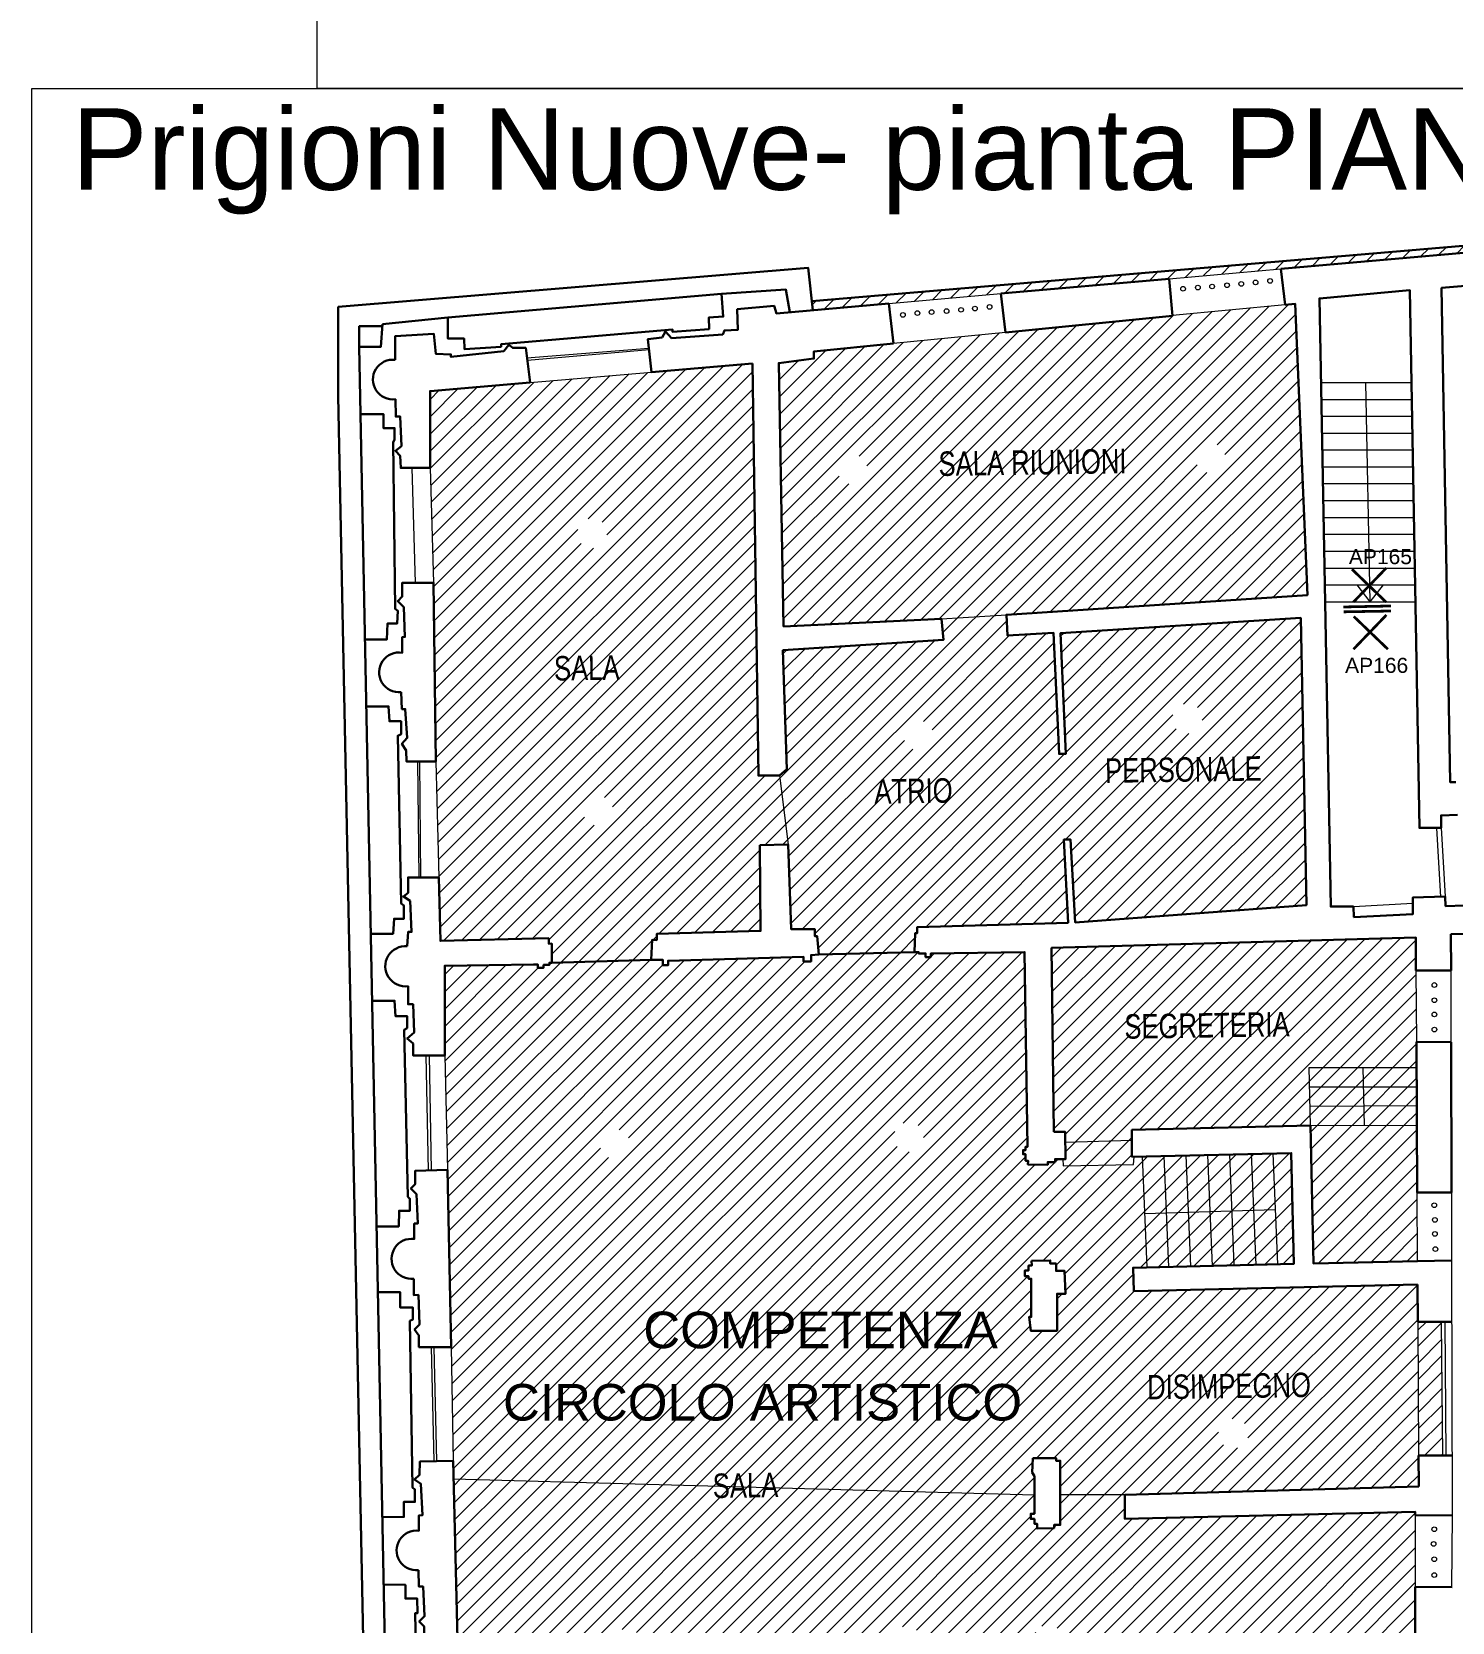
# Model space of a CAD drawing. Header units: millimetres. Extents: x 195 to 76808, y -2861 to 4318.
# Drawn here: x 17641 to 18773, y -1114 to 154 of the extents above; entities that cross this region are included whole.
import ezdxf
from ezdxf.enums import TextEntityAlignment as Align

# ---------------------------------------------------------------- set-up
doc = ezdxf.new("R2010")
doc.units = ezdxf.units.MM
for name, color, linetype, lineweight in [('_sottile', 253, 'Continuous', 5), ('LAMPADINE', 30, 'Continuous', 30), ('muri', 7, 'Continuous', 9)]:
    doc.layers.add(name, color=color, linetype=linetype, lineweight=lineweight)
doc.styles.add('ducale_200', font='arial.ttf', dxfattribs={"height": 1})
doc.styles.get("Standard").update_dxf_attribs({"font": 'arial.ttf'})
pattern_1 = [(45, (80060.884, -19558.338), (-6.9156472, 6.9156472), [])]
pattern_2 = [(45, (-44129.952, -19082.304), (-6.5698648, 6.5698648), [])]

# ---------------------------------------------------------------- blocks, each defined once
blk = doc.blocks.new('re')
at = {"const_width": 0.3}
for points in [[(51.55, 419.05), (51.66, 413.81)], [(55.72, 418.12), (52.08, 414.34)], [(52.09, 417.95), (55.87, 414.31)]]:
    blk.add_lwpolyline(points, dxfattribs=at)

msp = doc.modelspace()

# ---------------------------------------------------------------- hatches: boundary and pattern name
at = {"layer": '_sottile'}
h = msp.add_hatch(dxfattribs=at)
h.set_pattern_fill('ANSI31', color=256, scale=74.329535, style=0)
h.set_pattern_definition(pattern_2)
h.paths.add_polyline_path([(19284.9, 21.2), (19374.5, 28.5), (19533.1, 41.2), (19625, 48), (19773, 59.5), (19875.5, 68.1), (19990.7, 74.9), (19990.2, 82.4), (19895.8, 78), (18262.8, -60.6), (18263.6, -67.9), (18324.2, -62.6), (18413.6, -54.7), (18547.7, -42.8), (18636.9, -34.9), (18794.7, -21), (18884.6, -13.1), (19027.9, -0.4), (19118.2, 6.5), (19118.1, 6.7)])
h = msp.add_hatch(dxfattribs=at)
h.set_pattern_fill('ANSI31', color=256, scale=78.241616, style=0)
h.set_pattern_definition(pattern_1)
h.paths.add_polyline_path([(18215.5, -110.3), (18135.1, -117.2), (18038.4, -125.5), (17958.5, -132.4), (17958.7, -193.6), (17961.3, -285.2), (17963.1, -427.7), (17965.5, -520.2), (17966.8, -570.9), (18053.1, -568.7), (18053.2, -573.1), (18055.5, -573), (18055.6, -588.2), (18134.9, -585.9), (18135.5, -570.1), (18139.2, -570.2), (18139.2, -565.2), (18222.1, -562.8), (18221.5, -494.6), (18244, -493.9), (18237.1, -439), (18220.3, -439)])
h.paths.add_polyline_path([(18075.8, -245.8, -1), (18099.6, -245.8, -1)], flags=16)
h.paths.add_polyline_path([(18104.4, -467.1, -1), (18080.6, -467.1, -1)], flags=16)
h.paths.add_polyline_path([(18648.2, -62.7), (18640.2, -63.5), (18550.6, -72.1), (18550.6, -72.4), (18417.2, -85.6), (18328.1, -94.5), (18264.6, -100.8), (18264.6, -106.5), (18236.6, -110.1), (18240.4, -320.1), (18366.3, -313.9), (18418, -310.9), (18418, -310.7), (18658, -295.1)])
h.paths.add_polyline_path([(18283.4, -194.8, -1), (18307.1, -194.8, -1)], flags=16)
h.paths.add_polyline_path([(18568.8, -185.8, -1), (18592.6, -185.8, -1)], flags=16)
h.paths.add_polyline_path([(18455.6, -325.3), (18419, -327.4), (18418, -310.9), (18366.3, -313.9), (18368, -330.7), (18239.9, -339), (18243.1, -433.9), (18237.1, -439), (18244, -493.9), (18246.5, -561.6), (18265.4, -561.6), (18265.4, -567.1), (18267.2, -567.1), (18268.4, -581.7), (18344.9, -579.8), (18345.2, -564.7), (18346.8, -564.7), (18346.8, -560), (18467.2, -556.4), (18463.9, -490.1), (18469.1, -489.9), (18473, -556.1), (18657.2, -542.3), (18652.7, -313.3), (18461.1, -325.5), (18465.4, -421.7), (18460.1, -421.7)])
h.paths.add_polyline_path([(18359.7, -406.9, -1), (18336, -406.9, -1)], flags=16)
h.paths.add_polyline_path([(18574.2, -393.6, -1), (18550.4, -393.6, -1)], flags=16)
h.paths.add_polyline_path([(18052, -368.3), (18115.3, -367.3), (18114.9, -338.1), (18051.5, -339)], flags=24)
h.paths.add_polyline_path([(18348.9, -205.2), (18529.3, -202.5), (18528.8, -173.3), (18348.5, -176)], flags=24)
h.paths.add_polyline_path([(18491.2, -449.8), (18627.7, -447.8), (18627.2, -418.5), (18490.7, -420.6)], flags=24)
h.paths.add_polyline_path([(18307.6, -466.4), (18380.7, -465.3), (18380.3, -436), (18307.2, -437.2)], flags=24)
h = msp.add_hatch(dxfattribs=at)
h.set_pattern_fill('ANSI31', color=256, scale=78.241616, style=0)
h.set_pattern_definition(pattern_1)
h.paths.add_polyline_path([(18745.3, -717.8), (18660.4, -718.1), (18663, -828.1), (18745.8, -826.2), (18745.5, -771.5)], flags=17)
h.paths.add_polyline_path([(18659.4, -671.9), (18745, -671.9), (18744.9, -651.4), (18744.6, -594.4), (18744.4, -568), (18454.1, -576.4), (18455.8, -723.2), (18464.9, -723), (18465, -731.4), (18518.1, -729.8), (18518.1, -721.5), (18660.4, -718.1)])
h.paths.add_polyline_path([(18702.9, -702.4), (18660, -702.6), (18660.4, -718.1), (18703.3, -717.9)], flags=17)
h.paths.add_polyline_path([(18702.6, -687.2), (18659.7, -687.2), (18660, -702.6), (18702.9, -702.4)], flags=17)
h.paths.add_polyline_path([(18702.2, -671.9), (18659.4, -671.9), (18659.7, -687.2), (18702.6, -687.2)], flags=16)
h.paths.add_polyline_path([(18745, -671.9), (18702.2, -671.9), (18702.6, -687.2), (18745.1, -687.1)], flags=17)
h.paths.add_polyline_path([(18745.1, -687.1), (18702.6, -687.2), (18702.9, -702.4), (18745.2, -702.1)], flags=17)
h.paths.add_polyline_path([(18745.2, -702.1), (18702.9, -702.4), (18703.3, -717.9), (18745.3, -717.8)], flags=17)
h.paths.add_polyline_path([(18645.2, -740), (18630.6, -740.3), (18634.2, -828.6), (18647.3, -828.3)], flags=17)
h.paths.add_polyline_path([(18630.6, -740.3), (18613.2, -740.7), (18615.1, -785.4), (18632.4, -784.9)], flags=17)
h.paths.add_polyline_path([(18632.4, -784.9), (18615.1, -785.4), (18616.8, -829.1), (18634.2, -828.6)], flags=17)
h.paths.add_polyline_path([(18615.1, -785.4), (18597.7, -786), (18599.5, -829.5), (18616.8, -829.1)], flags=17)
h.paths.add_polyline_path([(18613.2, -740.7), (18595.9, -741.1), (18597.7, -786), (18615.1, -785.4)], flags=17)
h.paths.add_polyline_path([(18595.9, -741.1), (18578.5, -741.6), (18580.3, -786.5), (18597.7, -786)], flags=17)
h.paths.add_polyline_path([(18597.7, -786), (18580.3, -786.5), (18582.1, -829.9), (18599.5, -829.5)], flags=17)
h.paths.add_polyline_path([(18580.3, -786.5), (18563, -787), (18564.7, -830.3), (18582.1, -829.9)], flags=17)
h.paths.add_polyline_path([(18578.5, -741.6), (18561.1, -742), (18563, -787), (18580.3, -786.5)], flags=17)
h.paths.add_polyline_path([(18561.1, -742), (18543.7, -742.4), (18545.6, -787.6), (18563, -787)], flags=17)
h.paths.add_polyline_path([(18563, -787), (18545.6, -787.6), (18547.4, -830.7), (18564.7, -830.3)], flags=17)
h.paths.add_polyline_path([(18545.6, -787.6), (18528.2, -788.1), (18530, -831.1), (18547.4, -830.7)], flags=17)
h.paths.add_polyline_path([(18543.7, -742.4), (18526.4, -742.8), (18528.2, -788.1), (18545.6, -787.6)], flags=17)
h.paths.add_polyline_path([(18519.8, -743), (18518.1, -743), (18518.1, -729.8), (18465, -731.4), (18465.2, -744.8), (18463, -744.8), (18463.2, -750.2), (18519.5, -749.1)], flags=17)
h.paths.add_polyline_path([(18526.4, -742.8), (18519.8, -743), (18519.5, -749.1), (18463.2, -750.2), (18463, -744.8), (18456.8, -744.8), (18456.8, -747.2), (18451, -747.2), (18451, -749.3), (18435.2, -749.1), (18435.3, -746.2), (18433.3, -746.2), (18433.3, -740.9), (18431.4, -740.9), (18431.4, -737.6), (18433.3, -737.6), (18433.3, -735), (18435, -735), (18432.6, -579.8), (18357.7, -581), (18357.7, -583.7), (18353.6, -583.7), (18353.6, -580.8), (18348, -580.8), (18348, -579.8), (18344.9, -579.8), (18268.4, -581.7), (18262.3, -582.2), (18262.3, -587.2), (18256.2, -587.2), (18256.2, -583.5), (18148.3, -586.6), (18148.3, -590.2), (18144, -590.2), (18144, -585.9), (18139.2, -585.9), (18134.9, -585.9), (18055.6, -588.2), (18053.7, -588.2), (18053.7, -590), (18049.1, -590), (18049.1, -592.2), (18044.5, -592.2), (18044.5, -589.7), (18041.1, -589.7), (17970.2, -590.7), (17970.2, -662.2), (17972.3, -753.5), (17975.4, -894.7), (17976.9, -985.5), (17977.3, -999.7), (18440.4, -1012.6), (18440.4, -997.7), (18438.7, -994.7), (18439.1, -983.3), (18457.7, -983.3), (18457.7, -985.4), (18461, -985.4), (18461, -1012.5), (18512.6, -1012.5), (18746.8, -1006), (18746.7, -981.2), (18746.1, -874.5), (18745.9, -844.9), (18519.6, -850.2), (18519.1, -831.4), (18530, -831.1)])
h.paths.add_polyline_path([(18328.3, -727.2, -1), (18352, -727.2, -1)], flags=16)
h.paths.add_polyline_path([(18093.9, -732.8, -1), (18117.7, -732.8, -1)], flags=16)
h.paths.add_polyline_path([(18432.8, -833.6), (18435.7, -833.6), (18435.7, -829.8), (18438.2, -829.8), (18438.1, -826), (18453, -825.6), (18453, -828.1), (18457.7, -828.1), (18457.7, -834), (18464.4, -834), (18465.3, -852.2), (18458.5, -852.2), (18458.5, -881.7), (18437.4, -881.7), (18436.1, -870.7), (18437.8, -870.7), (18437.8, -840.3), (18435.7, -840.3), (18435.7, -838.2), (18432.8, -838.2)], flags=16)
h.paths.add_polyline_path([(18611, -963.7, -1), (18587.2, -963.7, -1)], flags=16)
h.paths.add_polyline_path([(18171.6, -1020.2), (18235, -1019.3), (18234.5, -990), (18171.2, -991)], flags=9)
h.paths.add_polyline_path([(18525.1, -941.4), (18666.5, -939.3), (18666, -910), (18524.7, -912.2)], flags=24)
h.paths.add_polyline_path([(17988, -960.6), (18459.2, -960.6), (18459.2, -916.9), (17988, -916.9)], flags=24)
h.paths.add_polyline_path([(18081.2, -902.9), (18377.5, -902.9), (18377.5, -859.2), (18081.2, -859.2)], flags=24)
h.paths.add_polyline_path([(18505, -653.9), (18651.3, -651.7), (18650.8, -622.4), (18504.6, -624.6)], flags=24)
h = msp.add_hatch(dxfattribs=at)
h.set_pattern_fill('ANSI31', color=256, scale=74.329535, style=0)
h.set_pattern_definition(pattern_2)
h.paths.add_polyline_path([(18746.7, -981.2), (18765.7, -981.2), (18764.8, -874.5), (18746.1, -874.5)])
h = msp.add_hatch(dxfattribs=at)
h.set_pattern_fill('ANSI31', color=256, scale=78.241616, style=0)
h.set_pattern_definition(pattern_1)
h.paths.add_polyline_path([(18489.1, -1226.1), (18463.9, -1225.6), (18464.7, -1287.6), (18495.9, -1288.1), (18496, -1265), (18489.4, -1264.9)])
h.paths.add_polyline_path([(18508.8, -1227.8), (18513.7, -1227.8), (18513.7, -1226.5), (18489.1, -1226.1), (18489.4, -1264.9), (18496, -1265), (18496.2, -1241.8), (18514.4, -1241.9), (18508.7, -1238.2)], flags=17)
h.paths.add_polyline_path([(18513.9, -1210.5), (18488.9, -1210.4), (18489.1, -1226.1), (18513.7, -1226.5), (18513.7, -1225.5)], flags=17)
h.paths.add_polyline_path([(18514, -1195.4), (18488.8, -1195), (18488.9, -1210.4), (18513.9, -1210.5)], flags=17)
h.paths.add_polyline_path([(18488.8, -1195), (18463.6, -1194.7), (18463.8, -1210.2), (18488.9, -1210.4)], flags=17)
h.paths.add_polyline_path([(18488.9, -1210.4), (18463.8, -1210.2), (18463.9, -1225.6), (18489.1, -1226.1)], flags=17)
h.paths.add_polyline_path([(18509.2, -1241.9), (18496.2, -1241.8), (18496, -1265), (18509.1, -1265.2)], flags=17)
h.paths.add_polyline_path([(18521.4, -1241.9), (18514.4, -1241.9), (18509.2, -1241.9), (18509.1, -1265.2), (18521.2, -1265.3)], flags=17)
h.paths.add_polyline_path([(18533.9, -1241.9), (18521.4, -1241.9), (18521.2, -1265.3), (18533.7, -1265.5)], flags=17)
h.paths.add_polyline_path([(18546.2, -1241.9), (18533.9, -1241.9), (18533.7, -1265.5), (18546, -1265.7)], flags=17)
h.paths.add_polyline_path([(18558.8, -1241.8), (18546.2, -1241.9), (18546, -1265.7), (18558.7, -1265.8)], flags=17)
h.paths.add_polyline_path([(18571.3, -1241.8), (18558.8, -1241.8), (18558.5, -1289), (18562.7, -1289.1), (18571.1, -1273.5)])
h.paths.add_polyline_path([(18588.1, -1241.8), (18571.3, -1241.8), (18571.1, -1273.5)], flags=17)
h.paths.add_polyline_path([(18558.7, -1265.8), (18546, -1265.7), (18545.8, -1288.8), (18558.5, -1289)], flags=17)
h.paths.add_polyline_path([(18546, -1265.7), (18533.7, -1265.5), (18533.5, -1288.6), (18545.8, -1288.8)], flags=17)
h.paths.add_polyline_path([(18533.7, -1265.5), (18521.2, -1265.3), (18521, -1288.4), (18533.5, -1288.6)], flags=17)
h.paths.add_polyline_path([(18521.2, -1265.3), (18509.1, -1265.2), (18508.9, -1288.3), (18521, -1288.4)], flags=17)
h.paths.add_polyline_path([(18509.1, -1265.2), (18496, -1265), (18495.9, -1288.1), (18508.9, -1288.3)], flags=17)
h.paths.add_polyline_path([(18744, -1227.6), (18693.5, -1227.6), (18693.5, -1253.7), (18744, -1253.7)], flags=17)
h.paths.add_polyline_path([(18441.8, -1129.2), (18439.1, -1129.2), (18439.1, -1125.3), (18441.4, -1125.3), (18441.4, -1120.1), (18442.8, -1120.1), (18442.8, -1117.3), (18457.8, -1117.4), (18457.8, -1118.9), (18462.7, -1118.9), (18463.6, -1194.7), (18514, -1195.4), (18513.7, -1225.5), (18693.5, -1227.6), (18744, -1227.6), (18744, -1085.9), (18744, -1028.8), (18744, -1026.1), (18512.6, -1031.7), (18512.6, -1012.5), (18461, -1012.5), (18461, -1036.5), (18456, -1036.5), (18456, -1039), (18442.5, -1039.4), (18442.5, -1035.6), (18440.4, -1035.6), (18440.4, -1031.8), (18437.4, -1031.8), (18437.4, -1027.6), (18440.4, -1027.6), (18440.4, -1012.6), (17977.3, -999.7), (17980.3, -1127.7), (17981.2, -1219.1), (17982.1, -1279.4), (18057.4, -1279.4), (18060.1, -1279.4), (18060.1, -1277.3), (18064.4, -1277.3), (18064.4, -1279.4), (18069.6, -1279.4), (18069.3, -1281.6), (18072.4, -1281.6), (18148.2, -1282.4), (18151.9, -1282.8), (18152, -1280.4), (18156.1, -1280.7), (18156.1, -1278.1), (18160.9, -1278.3), (18163.2, -1282.4), (18270.5, -1284.3), (18270.5, -1280.9), (18274.2, -1280.9), (18274.2, -1283.9), (18281.3, -1283.9), (18359.8, -1285.9), (18363.2, -1285.9), (18363.3, -1284.3), (18368.6, -1284.4), (18368.6, -1281.2), (18372.4, -1281.2), (18372.4, -1284.5), (18374.5, -1284.5), (18374.5, -1286), (18443.4, -1286.6)])
h.paths.add_polyline_path([(18103.4, -1131.3, -1), (18127.2, -1131.3, -1)], flags=16)
h.paths.add_polyline_path([(18326.4, -1129.4, -1), (18350.2, -1129.4, -1)], flags=16)
h.paths.add_polyline_path([(18614.8, -1173.3, -1), (18591, -1173.3, -1)], flags=16)
h.paths.add_polyline_path([(18242, -1507.4), (18261.5, -1507.6), (18257.1, -1325.6), (18239.2, -1325.6), (18238.1, -1303.6), (18150.8, -1302.1), (18150.8, -1297.3), (18148.2, -1297.3), (18148.2, -1282.4), (18072.4, -1281.6), (18072.4, -1296), (18069.9, -1296), (18069.9, -1301), (17981.5, -1300), (17982.8, -1361), (17985.2, -1453), (17989.2, -1598.8), (17992.2, -1695.3), (17994.7, -1766.6), (18248.2, -1769)])
h.paths.add_polyline_path([(18125.7, -1646.5, -1), (18101.9, -1646.5, -1)], flags=16)
h.paths.add_polyline_path([(18115.5, -1395.1, -1), (18139.3, -1395.1, -1)], flags=16)
h.paths.add_polyline_path([(18649.3, -1376.8), (18653.2, -1376.8), (18653.3, -1373.9), (18656, -1324), (18656.1, -1321), (18651.5, -1321), (18651.6, -1311.7), (18361.9, -1305.9), (18361.9, -1301.1), (18359.8, -1301.1), (18359.8, -1285.9), (18281.3, -1283.9), (18282.4, -1299.2), (18279.8, -1299.2), (18279.8, -1304.4), (18257.1, -1304.4), (18257.1, -1325.6), (18261.5, -1507.6), (18261.5, -1529.9), (18640.8, -1544.7)])
h.paths.add_polyline_path([(18433.7, -1418.2, -1), (18457.5, -1418.2, -1)], flags=16)
h.paths.add_polyline_path([(18731.3, -1572.2), (18727.8, -1571.8), (18727.8, -1570.2), (18724.4, -1570.1), (18724.6, -1548.1), (18734, -1548.2), (18741.5, -1381.1), (18741.5, -1381.1), (18744.1, -1324), (18744.1, -1312), (18739.9, -1312), (18739.9, -1292.3), (18744, -1292.3), (18744, -1253.7), (18693.5, -1253.7), (18588.8, -1253.1), (18571.1, -1285.8), (18693.1, -1288.6), (18692.6, -1308.7), (18690.2, -1308.7), (18690.2, -1312.1), (18673.6, -1312), (18673.6, -1324.2), (18656, -1324), (18653.3, -1373.9), (18670.3, -1374.7), (18662.5, -1546.6), (18668.4, -1546.6), (18667.2, -1567), (18662.5, -1567), (18662.5, -1570.1), (18623.3, -1568.6), (18623, -1576.6), (18610, -1576.6), (18610, -1568), (18519.3, -1564.6), (18518.1, -1583.7), (18513.1, -1583.7), (18513.8, -1563.5), (18461.1, -1561.8), (18460.2, -1589.6), (18454.9, -1589.6), (18454.9, -1561.5), (18262.2, -1553.1), (18267.7, -1770.9), (18304.7, -1774.2), (18367, -1779.8), (18450, -1787.2), (18453.7, -1634.4), (18458.9, -1634.4), (18458.9, -1645.2), (18512.2, -1648.3), (18512.2, -1627.2), (18517.7, -1627.2), (18517.7, -1648.6), (18539.2, -1649.8), (18538.8, -1656.3), (18458.9, -1651.7), (18456.2, -1786.9), (18458.6, -1788.4), (18491.3, -1791.6), (18497.1, -1775.2), (18506.6, -1762.7), (18509.6, -1689.3), (18515.2, -1689.3), (18514.7, -1716.4), (18516.8, -1716.4), (18516.4, -1723.4), (18514.3, -1723.3), (18513.1, -1764.8), (18502.7, -1778.5), (18497.5, -1792.2), (18511.9, -1793.6), (18595.4, -1800.5), (18599.6, -1732.5), (18555.2, -1727.2), (18555.8, -1721.8), (18600.2, -1726.1), (18604.1, -1660.3), (18579.7, -1658.4), (18580, -1652.6), (18604.1, -1653.6), (18605.7, -1636.9), (18620.1, -1637.7), (18616.4, -1696.9), (18634.7, -1698.3), (18635.3, -1706.8), (18616.7, -1706.6), (18610.4, -1802.5), (18670.1, -1808), (18721.6, -1812.6), (18726.4, -1709.8), (18673.1, -1707.3), (18673.1, -1698.9), (18727.7, -1700.4)])
h.paths.add_polyline_path([(18136.7, -1442.8), (18356.1, -1439.5), (18355.6, -1410.2), (18136.3, -1413.6)], flags=9)
h.paths.add_polyline_path([(18573.2, -1373), (18743, -1370.4), (18742.6, -1345.2), (18572.8, -1347.8)], flags=24)
h.paths.add_polyline_path([(18573.2, -1349.6), (18743, -1347), (18742.6, -1321.8), (18572.8, -1324.4)], flags=24)
h.paths.add_polyline_path([(18637.8, -1770.9), (18686.5, -1770.1), (18686.1, -1740.9), (18637.3, -1741.6)], flags=24)
h.paths.add_polyline_path([(18525.3, -1700.5), (18583.8, -1699.6), (18583.4, -1670.4), (18524.9, -1671.3)], flags=24)
h.paths.add_polyline_path([(18458.8, -1751), (18507.5, -1750.2), (18507.1, -1721), (18458.3, -1721.7)], flags=24)
h.paths.add_polyline_path([(18531.3, -1775.1), (18580, -1774.4), (18579.6, -1745.1), (18530.9, -1745.9)], flags=24)
h.paths.add_polyline_path([(18648.9, -1648.8), (18697.6, -1648.1), (18697.2, -1618.8), (18648.4, -1619.6)], flags=24)
h.paths.add_polyline_path([(18295.5, -1672.3), (18402.7, -1670.7), (18402.3, -1641.5), (18295, -1643.1)], flags=24)
h.paths.add_polyline_path([(18171.6, -1020.2), (18235, -1019.3), (18234.5, -990), (18171.2, -991)], flags=9)
h.paths.add_polyline_path([(18577.1, -1141.9), (18625.8, -1141.2), (18625.4, -1111.9), (18576.7, -1112.7)], flags=24)

# ---------------------------------------------------------------- linework, layer by layer
for p, q in [((18038.4, -125.5), (18135.1, -117.2)), ((17958.7, -193.6), (17961.3, -285.2)), ((18708.2, -300.4), (18697.7, -286.9)), ((18708.2, -300.4), (18718.7, -286.9)), ((18760.9, -480.9), (18764.1, -535.7)), ((18764.6, -480.7), (18767.8, -535.5))]:
    msp.add_line(p, q, dxfattribs=at)
for points in [[(18547.7, -42.8), (18636.9, -34.9)], [(18324.2, -62.6), (18413.6, -54.7)], [(18640.2, -63.5), (18550.6, -72.1)], [(18417.2, -85.6), (18328.1, -94.5)], [(18035.8, -105.9), (18132.9, -98.1)], [(18133.1, -99.5), (18036.1, -107.9)], [(18668.8, -125.5), (18741.1, -125.5)], [(18704.3, -125.5), (18707.7, -300.4)], [(18669.1, -139), (18741.3, -139)], [(18669.3, -152.4), (18741.6, -152.4)], [(18669.6, -165.9), (18741.8, -165.9)], [(18669.8, -179.3), (18742.1, -179.3)], [(17943.9, -193.7), (17946.6, -285.2)], [(18670.1, -192.8), (18742.3, -192.8)], [(18670.4, -206.2), (18742.5, -206.2)], [(18670.6, -219.7), (18742.8, -219.7)], [(18670.9, -233.1), (18743, -233.1)], [(18671.1, -246.6), (18743.3, -246.6)], [(18671.4, -260), (18743.5, -260)], [(18671.6, -273.5), (18743.7, -273.5)], [(18671.9, -286.9), (18744, -286.9)], [(18672.1, -300.4), (18744.2, -300.4)], [(17948.4, -427.7), (17949.5, -520.2)], [(17950, -427.7), (17951, -520.2)], [(17963.1, -427.7), (17965.5, -520.2)], [(18694.7, -543.5), (18742.1, -540.7)], [(18744.6, -594.4), (18744.9, -651.4)], [(18772.7, -651.6), (18772.6, -594.4)], [(17955.2, -662.2), (17957, -753.9)], [(17957.7, -662.2), (17959.4, -753.8)], [(17970.2, -662.2), (17972.3, -753.5)], [(18660.4, -718.1), (18659.4, -671.9), (18745, -671.9)], [(18702.2, -671.9), (18703.3, -717.9)], [(18659.7, -687.2), (18745.1, -687.1)], [(18660, -702.6), (18745.2, -702.1)], [(18660.4, -718.1), (18745.3, -717.8)], [(18465, -731.4), (18518.1, -729.8)], [(18463, -744.8), (18463.2, -750.2), (18519.5, -749.1), (18519.8, -743)], [(18526.4, -742.8), (18530, -831.1)], [(18543.7, -742.4), (18547.4, -830.7)], [(18561.1, -742), (18564.7, -830.3)], [(18578.5, -741.6), (18582.1, -829.9)], [(18595.9, -741.1), (18599.5, -829.5)], [(18613.2, -740.7), (18616.8, -829.1)], [(18630.6, -740.3), (18634.2, -828.6)], [(18745.8, -826.2), (18745.5, -771.5)], [(18772.9, -771.4), (18773, -825.6)], [(18528.2, -788.1), (18632.4, -784.9)], [(18773, -825.6), (18773.4, -1029)], [(18746.1, -874.5), (18746.7, -981.2)], [(18764.8, -874.5), (18765.7, -981.2)], [(18767.5, -874.5), (18768.5, -981.2)], [(17959.3, -894.7), (17961.5, -985.8)], [(17961.5, -894.7), (17963.6, -985.7)], [(17975.4, -894.7), (17976.9, -985.5)], [(18744, -1028.8), (18744, -1085.9)], [(18773.4, -1029), (18773, -1086.2)]]:
    msp.add_lwpolyline(points, dxfattribs=at)
for centre in [(18558.9, -50.8), (18570.7, -49.8), (18582.1, -49), (18594, -48), (18605.3, -46.9), (18616.7, -45.7), (18628.3, -44.6), (18335.5, -71.7), (18347.1, -70.2), (18358.4, -69.4), (18370.3, -68.6), (18381.9, -67.6), (18393, -66.6), (18404.6, -65.3), (18759.3, -606), (18759.3, -618.2), (18759.3, -629.4), (18759.3, -641.5), (18759.2, -781.6), (18759.7, -793.3), (18759.7, -804.5), (18760.1, -816.6), (18759.2, -1040), (18758.7, -1051.7), (18759.2, -1063.9), (18759.2, -1076.5)]:
    msp.add_circle(centre, 1.87, dxfattribs=at)
at = {"layer": 'muri'}
for p, q in [((18366.3, -313.9), (18418, -310.9)), ((18237.1, -439), (18244, -493.9)), ((17977.3, -999.7), (18440.4, -1012.6)), ((18512.6, -1012.5), (18461, -1012.5))]:
    msp.add_line(p, q, dxfattribs=at)
at = {"layer": 'muri', "linetype": 'ByBlock', "lineweight": 30}
for p, q in [((18344.9, -579.8), (18268.4, -581.7)), ((18134.9, -585.9), (18055.6, -588.2))]:
    msp.add_line(p, q, dxfattribs=at)
at = {"layer": 'muri', "linetype": 'Continuous', "ltscale": 0.1}
for points in [[(17868.5, 4308.8), (23788.5, 4308.8), (23788.5, 108.8), (17868.5, 108.8)], [(17641, 108.8), (21440.5, 108.8), (21440.5, -2297.3), (17641, -2297.3)]]:
    msp.add_lwpolyline(points, close=True, dxfattribs=at)
at = {"layer": 'muri', "linetype": 'ByBlock', "lineweight": 30}
for points in [[(18262.8, -60.6), (19895.8, 78), (19989.6, 82.4)], [(18636.9, -34.9), (18794.7, -21)], [(18044.8, -1795.1), (18045.3, -1824.3), (17938.1, -1825.5), (17923.9, -1815.4), (17919.3, -1685.5), (17915.6, -1644), (17915, -1598.4), (17924.2, -1598.4), (17925.1, -1596.6), (17914.7, -1596.6), (17911.5, -1480.5), (17919.2, -1480.5), (17919.2, -1478.7), (17911.5, -1478.7), (17910.9, -1434.4), (17923.5, -1434.4), (17923.5, -1430.7), (17911.2, -1430.7), (17885.3, -136.4), (17885.3, -65.3), (18259.9, -34.1), (18263.6, -67.9)], [(18636.9, -34.9), (18640.2, -63.5)], [(18413.6, -54.7), (18547.7, -42.8)], [(18547.7, -42.8), (18550.6, -72.4)], [(18796.9, -47.5), (18765, -50.1), (18771.9, -444.3), (18776.3, -444.3)], [(18245.5, -69.5), (18242.2, -51.4), (18191, -54.9), (18192.3, -73), (18180.7, -73.8), (18181, -82.9), (18151.8, -85.1), (18151.8, -83.2), (18015.1, -95.1), (18015.1, -97), (17986.1, -99), (17985.6, -90.5), (17972.7, -90.5), (17972.7, -73.6), (17920.6, -79.1)], [(17972.7, -73.6), (18191, -54.9)], [(18135.1, -117.2), (18132.1, -91), (18143.5, -89.7), (18146.3, -84.9), (18151.1, -90.1), (18191.9, -87.2), (18193.2, -84), (18203.8, -83.6), (18203.5, -67.2), (18232.8, -64.4), (18234.7, -70.5), (18324.2, -62.6)], [(18324.2, -62.6), (18328.1, -94.5)], [(18455.8, -723.2), (18464.9, -723), (18465.2, -744.8), (18456.8, -744.8), (18456.8, -747.2), (18451, -747.2), (18451, -749.3), (18435.2, -749.1), (18435.3, -746.2), (18433.3, -746.2), (18433.3, -740.9), (18431.4, -740.9), (18431.4, -737.6), (18433.3, -737.6), (18433.3, -735), (18435, -735), (18432.6, -579.8), (18357.7, -581), (18357.7, -583.7), (18353.6, -583.7), (18353.6, -580.8), (18348, -580.8), (18348, -579.8), (18344.9, -579.8), (18345.2, -564.7), (18346.8, -564.7), (18346.8, -560), (18467.2, -556.4), (18463.9, -490.1), (18469.1, -489.9), (18473, -556.1), (18657.2, -542.3), (18652.7, -313.3), (18461.1, -325.5), (18465.4, -421.7), (18460.1, -421.7), (18455.6, -325.3), (18419, -327.4), (18418, -310.7), (18658, -295.1), (18648.2, -62.7), (18640.2, -63.5)], [(18413.6, -54.7), (18417.2, -85.6)], [(18777.8, -470.4), (18764.6, -470.7), (18764.6, -480.7), (18747.4, -480.7), (18739.8, -52), (18667.6, -58.5), (18676.7, -543.5), (18694.7, -543.5), (18695.1, -551.9), (18742.1, -549.6), (18742.1, -536.3), (18767.8, -535.5), (18768.2, -543.1), (18783.4, -542.6)], [(18550.6, -72.4), (18417.2, -85.6)], [(17920.6, -79.1), (17919.3, -97.1), (17902, -97.1), (17902, -80.7), (17920.5, -80.7)], [(17930.7, -107.5), (17930.7, -88.7), (17961.6, -86.8), (17963.2, -102.8), (17975.2, -103.1), (17975.2, -105.2), (18017.3, -100.5), (18021.2, -95.4), (18024.5, -98), (18034.8, -98), (18038.4, -125.5)], [(17902, -97.1), (17933.4, -1681.9), (17936.7, -1687.1), (17938.4, -1794.3)], [(18328.1, -94.5), (18264.6, -100.8), (18264.6, -106.5), (18236.6, -110.1), (18240.4, -320.1), (18366.3, -313.9), (18368, -330.7), (18239.9, -339), (18243.1, -433.9), (18237.1, -439), (18220.3, -439), (18215.5, -110.3)], [(18215.5, -110.3), (18135.1, -117.2)], [(17906.6, -330.4), (17924.1, -330.4), (17924.5, -317.8), (17932.2, -317.8), (17932.8, -307.5), (17930.6, -305.9), (17929, -173.2), (17930.3, -171.3), (17930.3, -161.9), (17921.3, -161.9), (17921.3, -150.7), (17903, -150.7)], [(17935.4, -372.5), (17936.1, -386), (17938.8, -386), (17940.4, -409), (17936.1, -413.6), (17939.4, -418.9), (17939.7, -427.7), (17963.1, -427.7), (17961.3, -285.2)], [(17911.3, -565.1), (17929, -565.1), (17929.9, -553.2), (17937.7, -553.2), (17937.7, -542.6), (17935.4, -541), (17932.8, -407.3), (17935.4, -406), (17935.4, -395.7), (17926.1, -395.7), (17925.4, -383.8), (17907.7, -383.8)], [(18221.5, -494.6), (18244, -493.9), (18246.5, -561.6), (18265.4, -561.6), (18265.4, -567.1), (18267.2, -567.1), (18268.4, -581.7), (18262.3, -582.2), (18262.3, -587.2), (18256.2, -587.2), (18256.2, -583.5), (18148.3, -586.6), (18148.3, -590.2), (18144, -590.2), (18144, -585.9), (18139.2, -585.9), (18134.9, -585.9), (18135.5, -570.1), (18139.2, -570.2), (18139.2, -565.2), (18222.1, -562.8), (18221.5, -494.6)], [(17940.4, -575.1), (17941, -563.7), (17943.8, -563.7), (17942.6, -538.9), (17937.3, -535.5), (17941, -532.4), (17941, -520.2), (17965.5, -520.2)], [(18455.8, -723.2), (18454.1, -576.4), (18744.4, -568), (18744.6, -594.4)], [(18784.2, -565.1), (18772.5, -565.5)], [(18772.5, -565.5), (18772.6, -594.4)], [(18744.6, -594.4), (18772.6, -594.4)], [(17915.9, -798.5), (17933.5, -798.5), (17933.8, -786), (17942.5, -786), (17942.5, -776.4), (17940.9, -774.8), (17938, -641.7), (17940.2, -640.4), (17940.2, -630.8), (17930.9, -630.8), (17930.3, -618.5), (17912.3, -618.5)], [(18744.9, -651.4), (18772.7, -651.6)], [(18744.9, -651.4), (18745.5, -771.5)], [(18772.7, -651.6), (18772.9, -771.4)], [(18745.8, -826.2), (18663, -828.1), (18660.4, -718.1), (18518.1, -721.5), (18518.1, -743), (18645.2, -740), (18647.3, -828.3), (18519.1, -831.4), (18519.6, -850.2), (18745.9, -844.9)], [(17945.6, -840.2), (17945.6, -853.4), (17949.3, -853.1), (17950.2, -876.7), (17946.2, -880.7), (17949.7, -885.4), (17949.7, -894.7), (17975.4, -894.7), (17972.3, -753.5)], [(18745.5, -771.5), (18772.9, -771.4)], [(18745.8, -826.2), (18773, -825.6)], [(18745.9, -844.9), (18746.1, -874.5)], [(17920.5, -1030.3), (17937.7, -1030.1), (17937.5, -1018.2), (17946.4, -1018.2), (17946.4, -1008.2), (17944.4, -1006.6), (17942.5, -873.8), (17944.8, -872.6), (17944.8, -863.2), (17934.8, -863.2), (17934.8, -851), (17916.9, -851)], [(18746.1, -874.5), (18773.1, -874.5)], [(17949.3, -1072.5), (17949.6, -1085.7), (17953, -1085.7), (17954.2, -1109.3), (17949.9, -1113.6), (17953.9, -1117.6), (17953.9, -1127.7), (17980.3, -1127.7), (17976.9, -985.5)], [(18439.1, -983.3), (18438.7, -994.7), (18440.4, -997.7), (18440.4, -1027.6), (18437.4, -1027.6), (18437.4, -1031.8), (18440.4, -1031.8), (18440.4, -1035.6), (18442.5, -1035.6), (18442.5, -1039.4), (18456, -1039), (18456, -1036.5), (18461, -1036.5), (18461, -985.4), (18457.7, -985.4), (18457.7, -983.3), (18439.1, -983.3)], [(18746.7, -981.2), (18773.3, -981.1)], [(18746.8, -1006), (18746.7, -981.2)], [(18746.8, -1006), (18512.6, -1012.5), (18512.6, -1031.7), (18744, -1026.1), (18744, -1028.8)], [(18744, -1028.8), (18773.4, -1029)], [(17925.1, -1264.3), (17942.5, -1264.3), (17942.8, -1252.1), (17950.8, -1252.3), (17950.5, -1242.8), (17949.2, -1240.8), (17946.7, -1106.9), (17948.6, -1106.9), (17948.3, -1095.3), (17938.9, -1095.3), (17938.9, -1084.4), (17921.6, -1084)], [(18744, -1085.9), (18744, -1292.3), (18739.9, -1292.3), (18739.9, -1312), (18744.1, -1312), (18744.1, -1324), (18763.6, -1321.2)], [(18744, -1085.9), (18773.5, -1086.2)]]:
    msp.add_lwpolyline(points, dxfattribs=at)
for points in [[(18038.4, -125.5), (17958.5, -132.4), (17958.7, -193.6), (17935.2, -193.7), (17934.8, -184.1), (17930.9, -180), (17935.7, -176.2), (17934.8, -152.7), (17931.2, -152.7), (17930.9, -138.9, -1.138425), (17930.7, -107.5)], [(17961.3, -285.2), (17961.3, -285.2), (17936.4, -285.2), (17936.4, -296.2), (17932.7, -299.9), (17937.5, -304.7), (17938.5, -328.4), (17936.4, -328.5), (17936.4, -341, 1.142632), (17935.4, -372.5, 1.061288)], [(17965.5, -520.2), (17966.8, -570.9), (18053.1, -568.7), (18053.2, -573.1), (18055.5, -573), (18055.6, -588.2), (18053.7, -588.2), (18053.7, -590), (18049.1, -590), (18049.1, -592.2), (18044.5, -592.2), (18044.5, -589.7), (18041.1, -589.7), (17970.2, -590.7), (17970.2, -662.2), (17945, -662.2), (17945, -652.7), (17940.4, -648.7), (17945.9, -643.8), (17945, -621.4), (17941, -621.4), (17941, -607, -1.118732), (17940.4, -575.1)], [(17972.3, -753.5), (17946.6, -754.2), (17946.6, -764.9), (17943.2, -768.3), (17947.6, -772.7), (17948.7, -796.2), (17945.9, -796.2), (17945.9, -808.5, 1.133131), (17945.6, -840.2)], [(17976.9, -985.5), (17950.5, -986), (17950.2, -996.6), (17946.2, -1000.3), (17951.2, -1003.9), (17952.4, -1028.8), (17949.6, -1028.9), (17949.6, -1041.2, 1.12763), (17949.3, -1072.5)]]:
    msp.add_lwpolyline(points, format="xyb", dxfattribs=at)
msp.add_lwpolyline([(18438.1, -826), (18453, -825.6), (18453, -828.1), (18457.7, -828.1), (18457.7, -834), (18464.4, -834), (18465.3, -852.2), (18458.5, -852.2), (18458.5, -881.7), (18437.4, -881.7), (18436.1, -870.7), (18437.8, -870.7), (18437.8, -840.3), (18435.7, -840.3), (18435.7, -838.2), (18432.8, -838.2), (18432.8, -833.6), (18435.7, -833.6), (18435.7, -829.8), (18438.2, -829.8), (18438.1, -826)], close=True, dxfattribs=at)

# ---------------------------------------------------------------- block references
at = {"layer": 'LAMPADINE', "yscale": 7.227068481435708, "zscale": 7.227068481435456}
for p, xscale, rotation in [((21715.3, -677.1), 7.227068481435708, 90), ((21698.6, 181.4), -7.22706848143531, 92.2247992325631)]:
    msp.add_blockref('re', p, dxfattribs=dict(at, xscale=xscale, rotation=rotation))

# ---------------------------------------------------------------- texts
at = {"layer": 'LAMPADINE', "color": 150, "char_height": 12, "width": 613.6, "attachment_point": 1, "line_spacing_factor": 0.75, "style": 'ducale_200'}
for s, insert in [('AP165', (18691.1, -258.4)), ('AP166', (18688.1, -345.1))]:
    msp.add_mtext(s, dxfattribs=dict(at, insert=insert))
at = {"layer": 'muri', "width": 0.75}
for s, height, p in [('SALA RIUNIONI', 19.501, (18439, -199)), ('SALA', 19.5, (18083.6, -362.9)), ('PERSONALE', 19.5, (18559.3, -443.9)), ('ATRIO', 19.5, (18344.1, -461)), ('SEGRETERIA', 19.5, (18578.1, -647.9)), ('DISIMPEGNO', 19.5, (18595.7, -935.5)), ('SALA ', 19.5, (18213, -1014.7))]:
    msp.add_text(s, height=height, rotation=0.8703, dxfattribs=at).set_placement(p, align=Align.CENTER)
at = {"layer": 'muri'}
for s, p in [('COMPETENZA    ', (18292.5, -895.6)), ('CIRCOLO ARTISTICO', (18223.6, -953.3))]:
    msp.add_text(s, height=29.144, dxfattribs=at).set_placement(p, align=Align.CENTER)
at = {"layer": 'muri', "insert": (17672.7, 93.1), "char_height": 65, "width": 20000, "attachment_point": 1}
msp.add_mtext('Prigioni Nuove- pianta PIANO PRIMO', dxfattribs=at)

doc.saveas('drawing.dxf')
